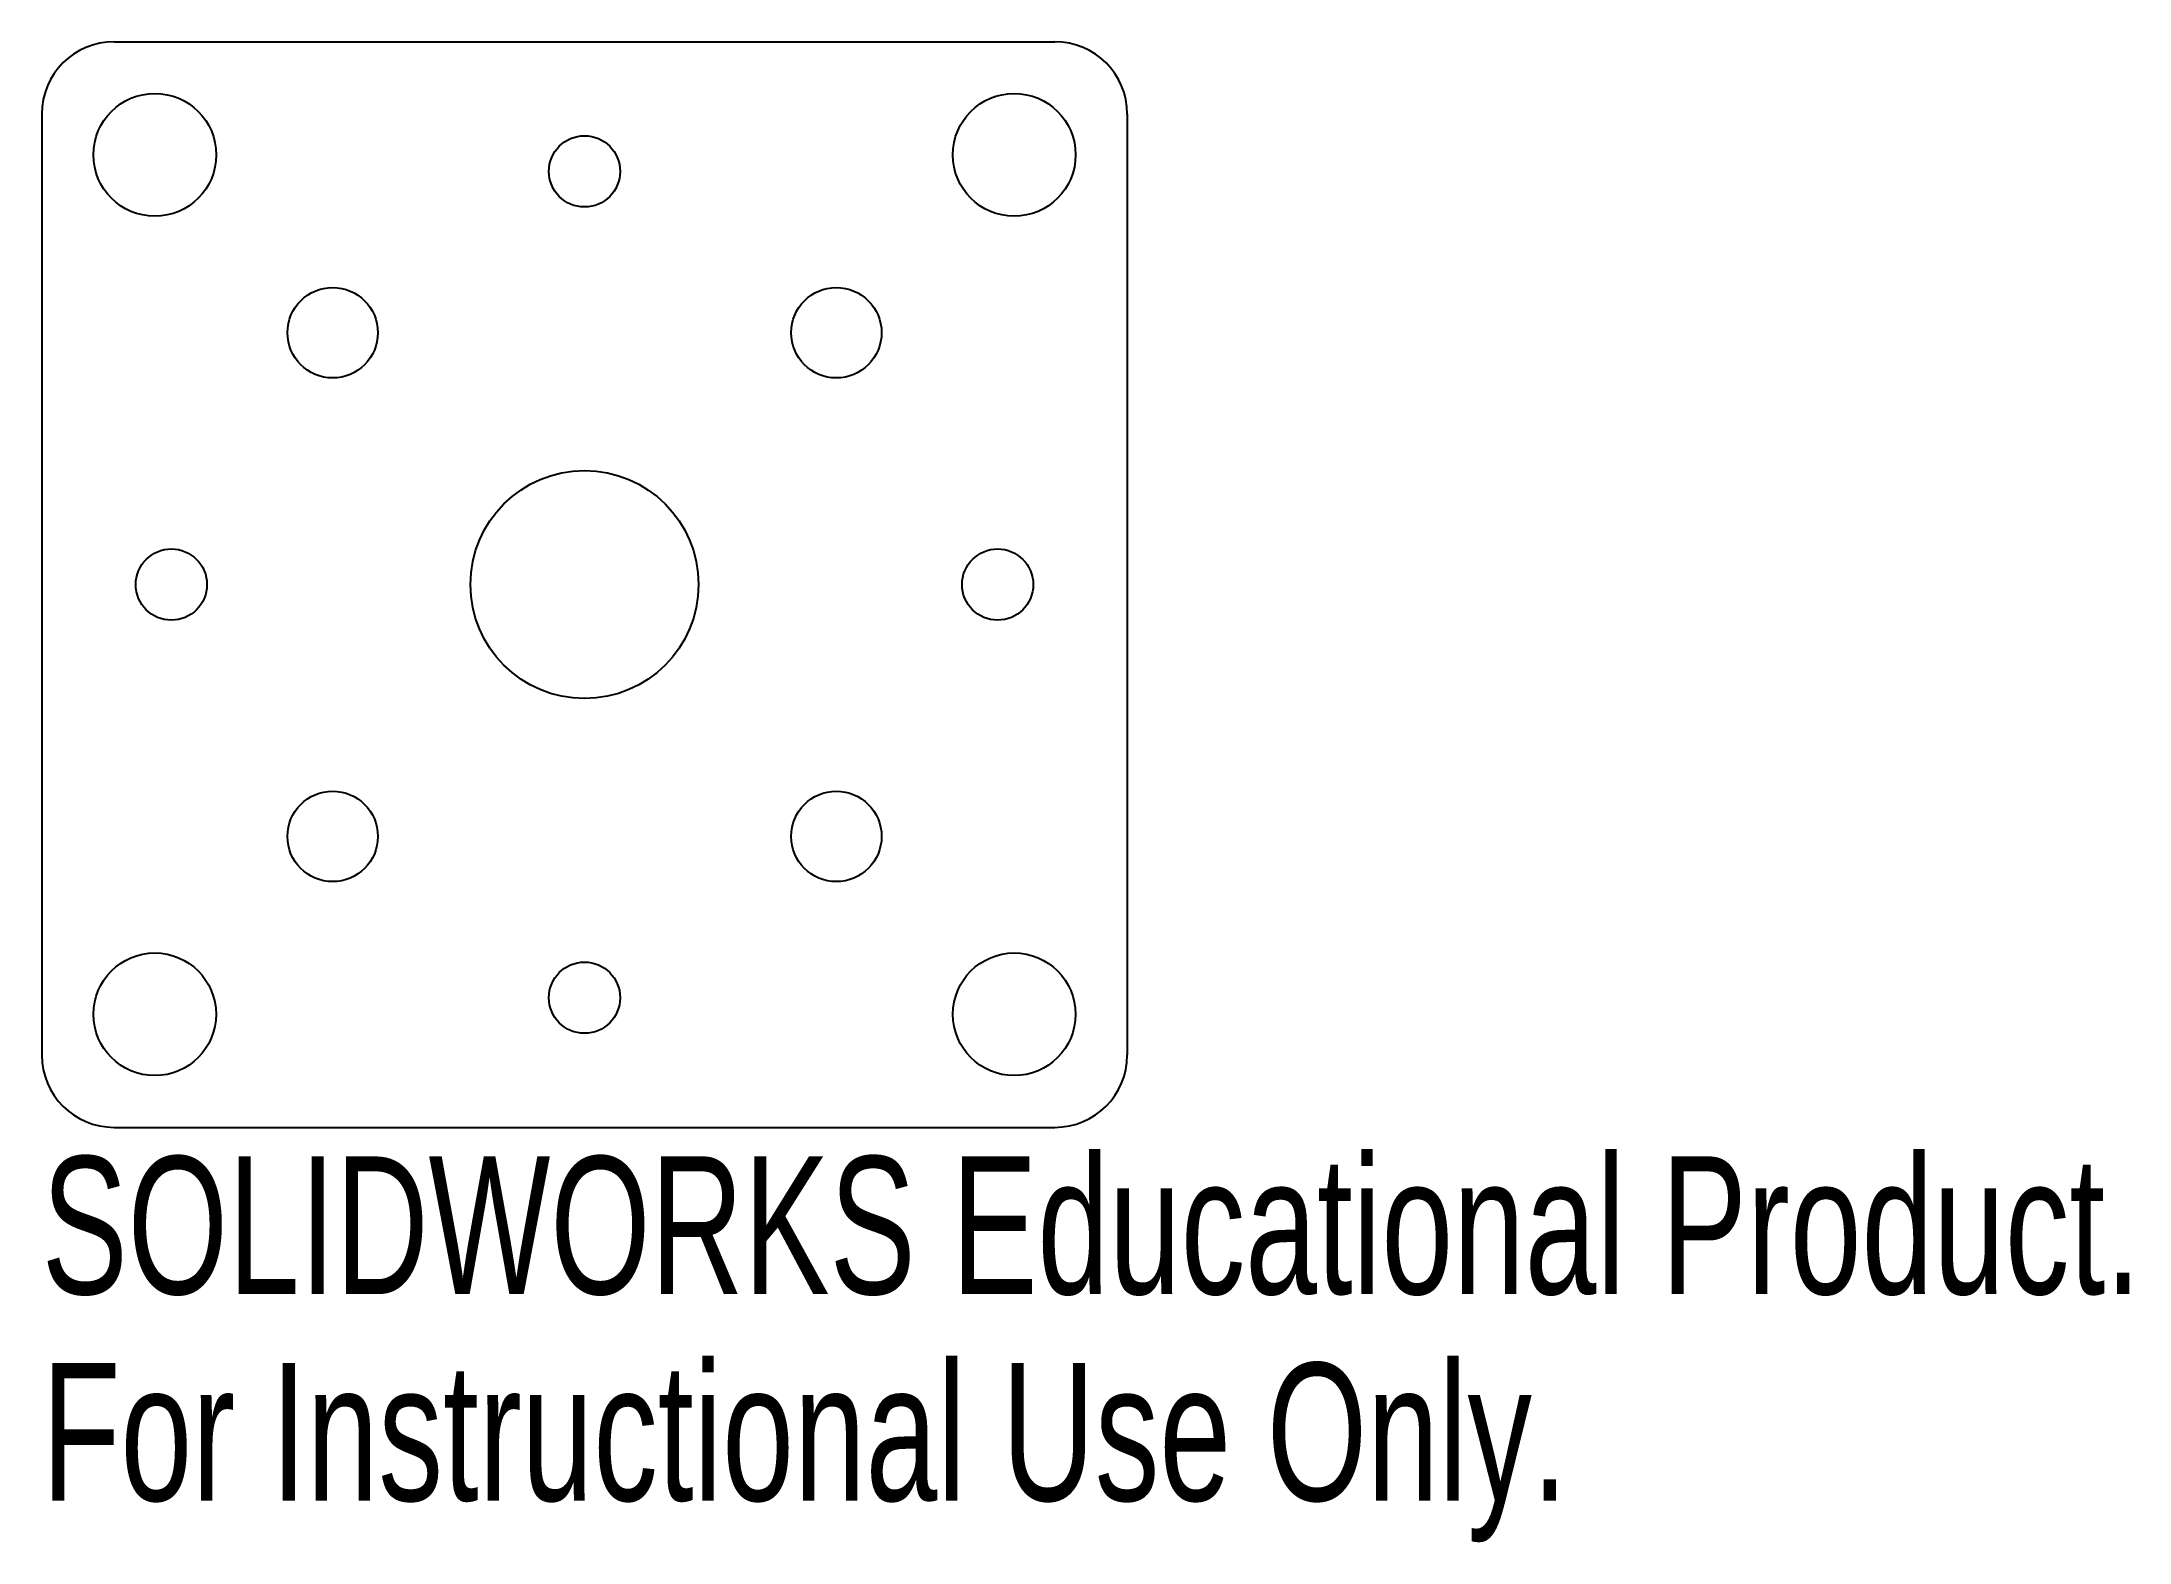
# Model space of a CAD drawing. Header units: inches. Extents: x -0.75 to 2.13, y -1.32 to 0.75.
import ezdxf

# ---------------------------------------------------------------- set-up
doc = ezdxf.new("R2010")
doc.units = ezdxf.units.IN
doc.header["$MEASUREMENT"] = 0
doc.styles.add('SLDTEXTSTYLE0', font='TXT', dxfattribs={"width": 0.7})

msp = doc.modelspace()

# ---------------------------------------------------------------- linework, layer by layer
at = {"color": 7, "linetype": 'Continuous', "lineweight": 25}
for p, q in [((-0.65, 0.75), (0.65, 0.75)), ((-0.75, 0.65), (-0.75, -0.65)), ((0.75, 0.65), (0.75, -0.65)), ((-0.65, -0.75), (0.65, -0.75))]:
    msp.add_line(p, q, dxfattribs=at)
for centre, radius in [((-0.5938, 0.5938), 0.0848), ((0.5938, 0.5938), 0.0848), ((0, 0.5709), 0.0492), ((-0.348, 0.348), 0.0625), ((0.348, 0.348), 0.0625), ((0, 0), 0.1575), ((-0.5709, 0), 0.0492), ((0.5709, 0), 0.0492), ((-0.348, -0.348), 0.0625), ((0.348, -0.348), 0.0625), ((-0.5938, -0.5938), 0.0847), ((0.5938, -0.5938), 0.0847), ((0, -0.5709), 0.0492)]:
    msp.add_circle(centre, radius, dxfattribs=at)
for centre, start, end in [((-0.65, 0.65), 90, 180), ((0.65, 0.65), 0, 90), ((-0.65, -0.65), 180, 270), ((0.65, -0.65), 270, 0)]:
    msp.add_arc(centre, 0.1, start, end, dxfattribs=at)

# ---------------------------------------------------------------- texts
at = {"color": 7, "linetype": 'Continuous', "char_height": 0.1903, "attachment_point": 1, "style": 'SLDTEXTSTYLE0'}
for s, insert in [('SOLIDWORKS Educational Product.', (-0.75, -0.7901)), ('For Instructional Use Only.', (-0.75, -1.0756))]:
    msp.add_mtext(s, dxfattribs=dict(at, insert=insert))

doc.saveas('drawing.dxf')
